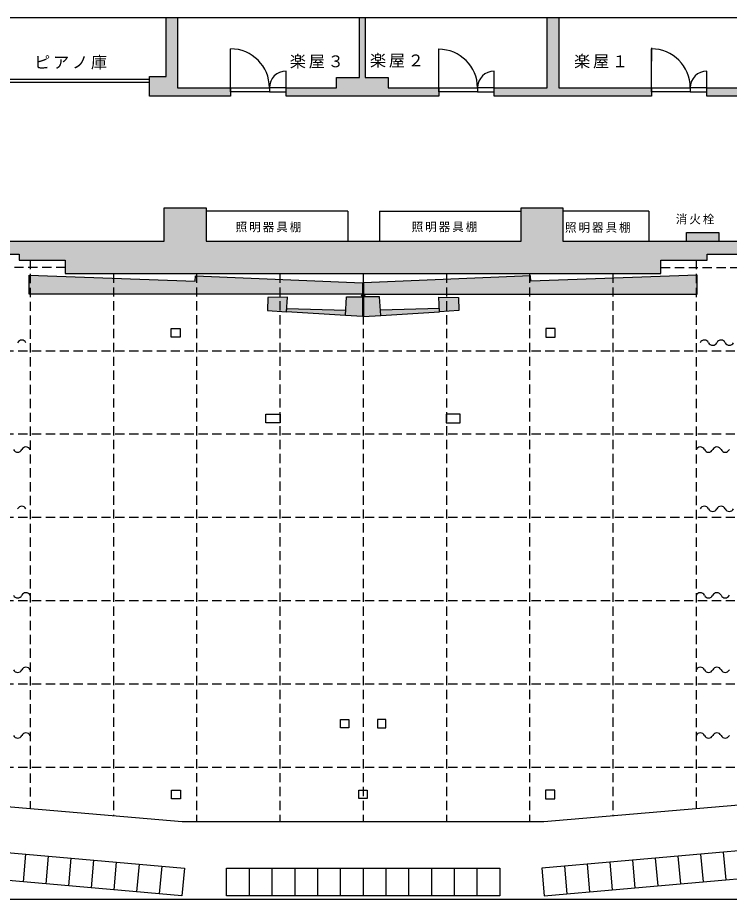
# Model space of a CAD drawing. Units: millimetres, scale not verified. Extents: x -17682 to 17682, y -10076 to 8984.
# Drawn here: x -9588 to 5802, y -10076 to 8984 of the extents above; entities that cross this region are included whole.
import ezdxf

# ---------------------------------------------------------------- set-up
doc = ezdxf.new("R2010")
doc.units = ezdxf.units.MM
doc.header["$LTSCALE"] = 100
doc.linetypes.add('DASHED2', pattern=[3, 2, -1])
for name, color, linetype in [('0-0_0', 7, 'Continuous'), ('0-1_幕舞台', 7, 'Continuous'), ('0-5_袖幕', 7, 'Continuous'), ('0-8_１バトン幕', 7, 'Continuous'), ('0-A_ソリッドカラー', 9, 'Continuous')]:
    doc.layers.add(name, color=color, linetype=linetype)
doc.styles.add('ＭＳ Ｐ明朝', font='')
doc.styles.get('ＭＳ Ｐ明朝').set_extended_font_data('MS PMincho')

msp = doc.modelspace()

# ---------------------------------------------------------------- linework, layer by layer
at = {"layer": '0-0_0'}
for p, q in [((-4982.5, 7469.5), (-4982.5, 8309.5)), ((-482.5, 7469.5), (-482.5, 8309.5)), ((4117.5, 8331.9), (4117.5, 8046.7)), ((4117.5, 7469.5), (4117.5, 8309.5)), ((-3782.5, 7469.5), (-3782.5, 7829.5)), ((717.5, 7469.5), (717.5, 7829.5)), ((5317.5, 7469.5), (5317.5, 7829.5)), ((-2447.5, 4799.5), (-5507.5, 4799.5)), ((-2447.5, 4799.5), (-2447.5, 4149.5)), ((-1762.5, 4799.5), (1297.5, 4799.5)), ((-1762.5, 4799.5), (-1762.5, 4149.5)), ((4062.5, 4799.5), (2202.5, 4799.5)), ((4062.5, 4799.5), (4062.5, 4149.5)), ((-9557.5, 3744.5), (-8557.5, 3744.5)), ((-8557.5, 3744.5), (-8557.5, 3454.5)), ((-9416.1, -9100.1), (-9468.4, -9697.8)), ((-8925.5, -9143), (-8977.8, -9740.7)), ((4690.5, -9143), (4742.8, -9740.7)), ((5181.1, -9100.1), (5233.4, -9697.8)), ((5671.8, -9057.1), (5724.1, -9654.9)), ((-8434.9, -9185.9), (-8487.2, -9783.6)), ((-7944.3, -9228.8), (-7996.6, -9826.6)), ((-7453.6, -9271.8), (-7505.9, -9869.5)), ((-6963, -9314.7), (-7015.3, -9912.4)), ((2728, -9314.7), (2780.3, -9912.4)), ((3218.6, -9271.8), (3270.9, -9869.5)), ((3709.3, -9228.8), (3761.6, -9826.6)), ((4199.9, -9185.9), (4252.2, -9783.6)), ((-6472.4, -9357.6), (-6524.7, -9955.3)), ((-4580, -9400.5), (-4580, -10000.5)), ((-4087.5, -9400.5), (-4087.5, -10000.5)), ((-3595, -9400.5), (-3595, -10000.5)), ((-3102.5, -9400.5), (-3102.5, -10000.5)), ((-2610, -9400.5), (-2610, -10000.5)), ((-2117.5, -9400.5), (-2117.5, -10000.5)), ((-1625, -9400.5), (-1625, -10000.5)), ((-1132.5, -9400.5), (-1132.5, -10000.5)), ((-640, -9400.5), (-640, -10000.5)), ((-147.5, -9400.5), (-147.5, -10000.5)), ((345, -9400.5), (345, -10000.5)), ((2237.4, -9357.6), (2289.7, -9955.3))]:
    msp.add_line(p, q, dxfattribs=at)
at = {"layer": '0-0_0', "color": 4, "linetype": 'DASHED2'}
for p, q in [((-9317.5, 3744.5), (-9317.5, -8119.2)), ((5082.5, 3744.5), (5082.5, -8119.2)), ((-8557.5, 3584.5), (-13177.5, 3584.5)), ((-7517.5, 3454.5), (-7517.5, -8272.5)), ((-5717.5, 3454.5), (-5717.5, -8400.5)), ((-3917.5, 3454.5), (-3917.5, -8400.5)), ((-2117.5, 3454.5), (-2117.5, -8400.5)), ((-317.5, 3454.5), (-317.5, -8400.5)), ((1482.5, 3454.5), (1482.5, -8400.5)), ((3282.5, 3454.5), (3282.5, -8272.5)), ((4322.5, 3584.5), (8942.5, 3584.5)), ((-13177.5, 1784.5), (8942.5, 1784.5)), ((-13177.5, -15.5), (8942.5, -15.5)), ((-13177.5, -1815.5), (8942.5, -1815.5)), ((-13177.5, -3615.5), (8942.5, -3615.5)), ((-13177.5, -5415.5), (8942.5, -5415.5)), ((-13177.5, -7215.5), (8942.5, -7215.5))]:
    msp.add_line(p, q, dxfattribs=at)
at = {"layer": '0-0_0'}
for points in [[(-17682.5, -10075.5), (-17682.5, 8984.5), (17682.5, 8984.5), (17682.5, -10075.5)], [(-6732.5, 7289.5), (-6732.5, 7709.5), (-6372.5, 7709.5), (-6372.5, 8984.5), (-6127.5, 8984.5), (-6127.5, 7469.5), (-4982.5, 7469.5), (-4982.5, 7289.5)], [(-3782.5, 7289.5), (-3782.5, 7469.5), (-2692.5, 7469.5), (-2692.5, 7689.5), (-2192.5, 7689.5), (-2192.5, 8984.5), (-2072.5, 8984.5), (-2072.5, 7689.5), (-1572.5, 7689.5), (-1572.5, 7469.5), (-482.5, 7469.5), (-482.5, 7289.5)], [(717.5, 7289.5), (717.5, 7469.5), (1862.5, 7469.5), (1862.5, 8984.5), (2117.5, 8984.5), (2117.5, 7469.5), (4117.5, 7469.5), (4117.5, 7289.5)], [(5317.5, 7289.5), (5317.5, 7469.5), (6357.5, 7469.5), (6357.5, 7689.5), (6857.5, 7689.5), (6857.5, 8984.5), (7062.5, 8984.5), (7062.5, 7469.5), (9487.5, 7469.5), (9487.5, 7159.5), (9317.5, 7159.5), (9317.5, 7289.5)], [(-10232.5, 7589.5), (-6732.5, 7589.5), (-6732.5, 7649.5), (-10232.5, 7649.5)], [(-4982.5, 7469.5), (-4142.5, 7469.5), (-4142.5, 7379.5), (-4982.5, 7379.5)], [(-3782.5, 7469.5), (-4142.5, 7469.5), (-4142.5, 7379.5), (-3782.5, 7379.5)], [(-482.5, 7469.5), (357.5, 7469.5), (357.5, 7379.5), (-482.5, 7379.5)], [(717.5, 7469.5), (357.5, 7469.5), (357.5, 7379.5), (717.5, 7379.5)], [(4117.5, 7469.5), (4957.5, 7469.5), (4957.5, 7379.5), (4117.5, 7379.5)], [(5317.5, 7469.5), (4957.5, 7469.5), (4957.5, 7379.5), (5317.5, 7379.5)], [(-6270.5, 2264.5), (-6070.5, 2264.5), (-6070.5, 2074.5), (-6270.5, 2074.5)], [(2035.5, 2264.5), (1835.5, 2264.5), (1835.5, 2074.5), (2035.5, 2074.5)], [(-4219.5, 414.5), (-3912.5, 414.5), (-3912.5, 224.5), (-4219.5, 224.5)], [(-15.5, 414.5), (-322.5, 414.5), (-322.5, 224.5), (-15.5, 224.5)], [(-2607.5, -6185.5), (-2427.5, -6185.5), (-2427.5, -6365.5), (-2607.5, -6365.5)], [(-1627.5, -6185.5), (-1807.5, -6185.5), (-1807.5, -6365.5), (-1627.5, -6365.5)], [(-6262.5, -7715.5), (-6062.5, -7715.5), (-6062.5, -7905.5), (-6262.5, -7905.5)], [(-2207.5, -7715.5), (-2027.5, -7715.5), (-2027.5, -7895.5), (-2207.5, -7895.5)], [(2027.5, -7715.5), (1827.5, -7715.5), (1827.5, -7905.5), (2027.5, -7905.5)], [(-10888, -8971.3), (-5981.8, -9400.5), (-6034, -9998.3), (-10940.3, -9569)], [(6653, -8971.3), (1746.8, -9400.5), (1799, -9998.3), (6705.3, -9569)], [(-5072.5, -9400.5), (837.5, -9400.5), (837.5, -10000.5), (-5072.5, -10000.5)]]:
    msp.add_lwpolyline(points, close=True, dxfattribs=at)
for points in [[(-12877.5, 3874.5), (-12877.5, 4149.5), (-11412.5, 4149.5), (-11412.5, 4869.5), (-10507.5, 4869.5), (-10507.5, 4149.5), (-6417.5, 4149.5), (-6417.5, 4869.5), (-5507.5, 4869.5), (-5507.5, 4149.5), (1297.5, 4149.5), (1297.5, 4869.5), (2202.5, 4869.5), (2202.5, 4149.5), (6287.5, 4149.5)], [(4877.5, 4159.5), (4877.5, 4339.5), (5577.5, 4339.5), (5577.5, 4159.5)], [(8942.5, 4039.5), (8942.5, -7459.5), (7942.5, -7459.5), (7942.5, -7874.5), (1792.5, -8400.5), (-6027.5, -8400.5), (-12177.5, -7874.5), (-12177.5, -7459.5), (-13177.5, -7459.5)], [(4322.5, 3744.5), (5322.5, 3744.5), (5322.5, 3874.5), (8362.5, 3874.5), (8362.5, 4039.5), (8942.5, 4039.5)], [(-13177.5, -7459.5), (-13177.5, 3874.5), (-9557.5, 3874.5), (-9557.5, 3744.5)], [(-8557.5, 3454.5), (4322.5, 3454.5), (4322.5, 3744.5)]]:
    msp.add_lwpolyline(points, dxfattribs=at)
for centre, radius, start, end in [((-4982.5, 7469.5), 840, 0, 90), ((-482.5, 7461.2), 840, 0.56205, 90), ((4117.5, 7469.5), 840, 0, 90), ((-3782.5, 7469.5), 360, 90, 180), ((717.5, 7469.5), 360, 90, 180), ((5317.5, 7469.5), 360, 90, 180)]:
    msp.add_arc(centre, radius, start, end, dxfattribs=at)
at = {"layer": '0-1_幕舞台'}
msp.add_line((-5747.7, 3285), (-5738.8, 3406.4), dxfattribs=at)
for points in [[(-9340.6, 3008.6), (-9340.6, 3414.5), (-5747.7, 3285)], [(-5738.8, 3406.4), (-2127.5, 3250.8), (-2127.5, 3009.2), (-9340.6, 3008.6)], [(-2499.1, 2546.5), (-3772.9, 2625.6), (-3768.3, 2700.5), (-2492.1, 2659.4)], [(-1735.9, 2546.5), (-462.1, 2625.6), (-466.7, 2700.5), (-1742.9, 2659.4)]]:
    msp.add_lwpolyline(points, dxfattribs=at)
for points in [[(5105.6, 3008.6), (5105.6, 3414.5), (1512.7, 3285), (1503.8, 3406.4), (-2107.5, 3250.8), (-2107.5, 3009.2)], [(-3772.9, 2625.6), (-3753.4, 2939.9), (-4179.4, 2937.5), (-4185.5, 2651.2)], [(-2127.5, 2949), (-2127.5, 2524.5), (-2499.1, 2546.5), (-2474.2, 2947)], [(-2107.5, 2949), (-2107.5, 2524.5), (-1735.9, 2546.5), (-1760.8, 2947)], [(-462.1, 2625.6), (-481.6, 2939.9), (-55.6, 2937.5), (-49.5, 2651.2)]]:
    msp.add_lwpolyline(points, close=True, dxfattribs=at)
for centre in [(-2137.5, 2979.1), (-2097.5, 2979.1)]:
    msp.add_circle(centre, 15, dxfattribs=at)
at = {"layer": '0-1_幕舞台', "color": 9}
for points in [[(-2127.5, 3009.2), (-5747.7, 3285), (-9340.6, 3414.5)], [(-2127.5, 3009.2), (-9340.6, 3414.5), (-9340.6, 3008.6)], [(-2127.5, 3009.2), (-5738.8, 3406.4), (-5747.7, 3285)], [(-2127.5, 3009.2), (-2127.5, 3250.8), (-5738.8, 3406.4)], [(1512.7, 3285), (1503.8, 3406.4), (-2107.5, 3250.8)], [(1512.7, 3285), (-2107.5, 3250.8), (-2107.5, 3009.2)], [(1512.7, 3285), (-2107.5, 3009.2), (5105.6, 3008.6)], [(5105.6, 3008.6), (5105.6, 3414.5), (1512.7, 3285)], [(-3772.9, 2625.6), (-3753.4, 2939.9), (-4185.5, 2651.2), (-4179.4, 2937.5)], [(-2127.5, 2524.5), (-2127.5, 2949), (-2499.1, 2546.5), (-2474.2, 2947)], [(-2107.5, 2524.5), (-2107.5, 2949), (-1735.9, 2546.5), (-1760.8, 2947)], [(-462.1, 2625.6), (-481.6, 2939.9), (-49.5, 2651.2), (-55.6, 2937.5)], [(-2499.1, 2546.5), (-2492.1, 2659.4), (-3772.9, 2625.6), (-3768.3, 2700.5)], [(-1735.9, 2546.5), (-1742.9, 2659.4), (-462.1, 2625.6), (-466.7, 2700.5)]]:
    msp.add_solid(points, dxfattribs=at)
at = {"layer": '0-5_袖幕'}
for centre, start, end in [((-9497.5, 1913.6), 25.84193, 154.15806), ((5262.5, 1913.6), 25.84193, 154.15806), ((5442.5, 2000.8), 205.84193, 334.15806), ((5622.5, 1913.6), 25.84193, 154.15806), ((5802.5, 2000.8), 205.84193, 334.15806), ((-9587.5, -309.2), 205.84193, 334.15806), ((-9407.5, -396.4), 25.84193, 154.15806), ((5172.5, -396.4), 25.84193, 154.15806), ((5352.5, -309.2), 205.84193, 334.15806), ((5532.5, -396.4), 25.84193, 154.15806), ((5712.5, -309.2), 205.84193, 334.15806), ((-9497.5, -1676.4), 25.84193, 154.15806), ((5262.5, -1676.4), 25.84193, 154.15806), ((5442.5, -1589.2), 205.84193, 334.15806), ((5622.5, -1676.4), 25.84193, 154.15806), ((5802.5, -1589.2), 205.84193, 334.15806), ((-9587.5, -3459.2), 205.84193, 334.15806), ((-9407.5, -3546.4), 25.84193, 154.15806), ((5172.5, -3546.4), 25.84193, 154.15806), ((5352.5, -3459.2), 205.84193, 334.15806), ((5532.5, -3546.4), 25.84193, 154.15806), ((5712.5, -3459.2), 205.84193, 334.15806), ((-9407.5, -6576.4), 25.84193, 154.15806), ((5172.5, -6576.4), 25.84193, 154.15806), ((5532.5, -6576.4), 25.84193, 154.15806), ((-9587.5, -6489.2), 205.84193, 334.15806), ((5352.5, -6489.2), 205.84193, 334.15806), ((5712.5, -6489.2), 205.84193, 334.15806)]:
    msp.add_arc(centre, 100, start, end, dxfattribs=at)
at = {"layer": '0-8_１バトン幕'}
for centre, start, end in [((-9587.5, -5069.2), 205.84193, 334.15806), ((-9407.5, -5156.4), 25.84193, 154.15806), ((5172.5, -5156.4), 25.84193, 154.15806), ((5352.5, -5069.2), 205.84193, 334.15806), ((5532.5, -5156.4), 25.84193, 154.15806), ((5712.5, -5069.2), 205.84193, 334.15806)]:
    msp.add_arc(centre, 100, start, end, dxfattribs=at)
at = {"layer": '0-A_ソリッドカラー'}
for points in [[(-6127.5, 7469.5), (-6127.5, 8984.5), (-6372.5, 8984.5)], [(-6127.5, 7469.5), (-6372.5, 8984.5), (-6372.5, 7709.5)], [(-2072.5, 8984.5), (-2192.5, 8984.5), (-2192.5, 7689.5)], [(-2072.5, 7689.5), (-2072.5, 8984.5), (-2192.5, 7689.5)], [(2117.5, 8984.5), (1862.5, 8984.5), (1862.5, 7469.5)], [(2117.5, 7469.5), (2117.5, 8984.5), (1862.5, 7469.5)], [(-6127.5, 7469.5), (-6372.5, 7709.5), (-6732.5, 7709.5)], [(-6127.5, 7469.5), (-6732.5, 7709.5), (-6732.5, 7289.5)], [(-2692.5, 7469.5), (-1572.5, 7469.5), (-2072.5, 7689.5)], [(-2072.5, 7689.5), (-2692.5, 7689.5), (-2692.5, 7469.5)], [(-1572.5, 7469.5), (-1572.5, 7689.5), (-2072.5, 7689.5)], [(-6732.5, 7289.5), (-4982.5, 7289.5), (-4982.5, 7469.5)], [(-6732.5, 7289.5), (-4982.5, 7469.5), (-6127.5, 7469.5)], [(-3782.5, 7469.5), (-3782.5, 7289.5), (-482.5, 7289.5)], [(-3782.5, 7469.5), (-482.5, 7289.5), (-482.5, 7469.5)], [(717.5, 7469.5), (717.5, 7289.5), (4117.5, 7289.5)], [(717.5, 7469.5), (4117.5, 7289.5), (2117.5, 7469.5)], [(4117.5, 7289.5), (4117.5, 7469.5), (2117.5, 7469.5)], [(5317.5, 7469.5), (5317.5, 7289.5), (9317.5, 7289.5)], [(6357.5, 7469.5), (5317.5, 7469.5), (9317.5, 7289.5)], [(-5507.5, 4869.5), (-6417.5, 4869.5), (-6417.5, 4149.5)], [(-5507.5, 4149.5), (-5507.5, 4869.5), (-6417.5, 4149.5)], [(2202.5, 4869.5), (1297.5, 4869.5), (1297.5, 4149.5)], [(2202.5, 4149.5), (2202.5, 4869.5), (1297.5, 4149.5)], [(-12877.5, 4149.5), (-12877.5, 3874.5), (-9557.5, 3874.5)], [(-10507.5, 4149.5), (-12877.5, 4149.5), (-9557.5, 3874.5)], [(-9557.5, 3874.5), (-5507.5, 4149.5), (-10507.5, 4149.5)], [(-9557.5, 3874.5), (8362.5, 4039.5), (7192.5, 4149.5)], [(-9557.5, 3874.5), (7192.5, 4149.5), (2202.5, 4149.5)], [(-9557.5, 3874.5), (2202.5, 4149.5), (-5507.5, 4149.5)], [(-9557.5, 3874.5), (5322.5, 3874.5), (8362.5, 4039.5)], [(5322.5, 3874.5), (8362.5, 3874.5), (8362.5, 4039.5)], [(-9557.5, 3874.5), (-9557.5, 3744.5), (-8557.5, 3744.5)], [(-9557.5, 3874.5), (-8557.5, 3744.5), (5322.5, 3874.5)], [(-8557.5, 3744.5), (4322.5, 3744.5), (5322.5, 3874.5)], [(4322.5, 3744.5), (5322.5, 3744.5), (5322.5, 3874.5)], [(-8557.5, 3454.5), (4322.5, 3454.5), (4322.5, 3744.5)], [(-8557.5, 3744.5), (-8557.5, 3454.5), (4322.5, 3744.5)]]:
    msp.add_solid(points, dxfattribs=at)
at = {"layer": '0-A_ソリッドカラー', "color": 16}
msp.add_solid([(4877.5, 4159.5), (4877.5, 4339.5), (5577.5, 4159.5), (5577.5, 4339.5)], dxfattribs=at)

# ---------------------------------------------------------------- texts
at = {"layer": '0-0_0', "attachment_point": 7, "style": 'ＭＳ Ｐ明朝'}
for s, insert, char_height in [('\\T1.17;楽屋３', (-3703, 7882.9), 256.6), ('\\T1.17;楽屋２', (-1970.5, 7902.9), 256.6), ('\\T1.17;楽屋１', (2443.8, 7884.3), 256.6), ('\\T1.17;ピアノ庫', (-9231.1, 7862.6), 256.6), ('\\T1.17;照明器具棚', (-4873.3, 4343.4), 183.3), ('\\T1.17;照明器具棚', (-1067.6, 4345), 183.3), ('\\T1.17;消火栓', (4644.4, 4514.1), 183.3), ('\\T1.17;照明器具棚', (2247.3, 4333.1), 183.3)]:
    msp.add_mtext(s, dxfattribs=dict(at, insert=insert, char_height=char_height))

doc.saveas('drawing.dxf')
